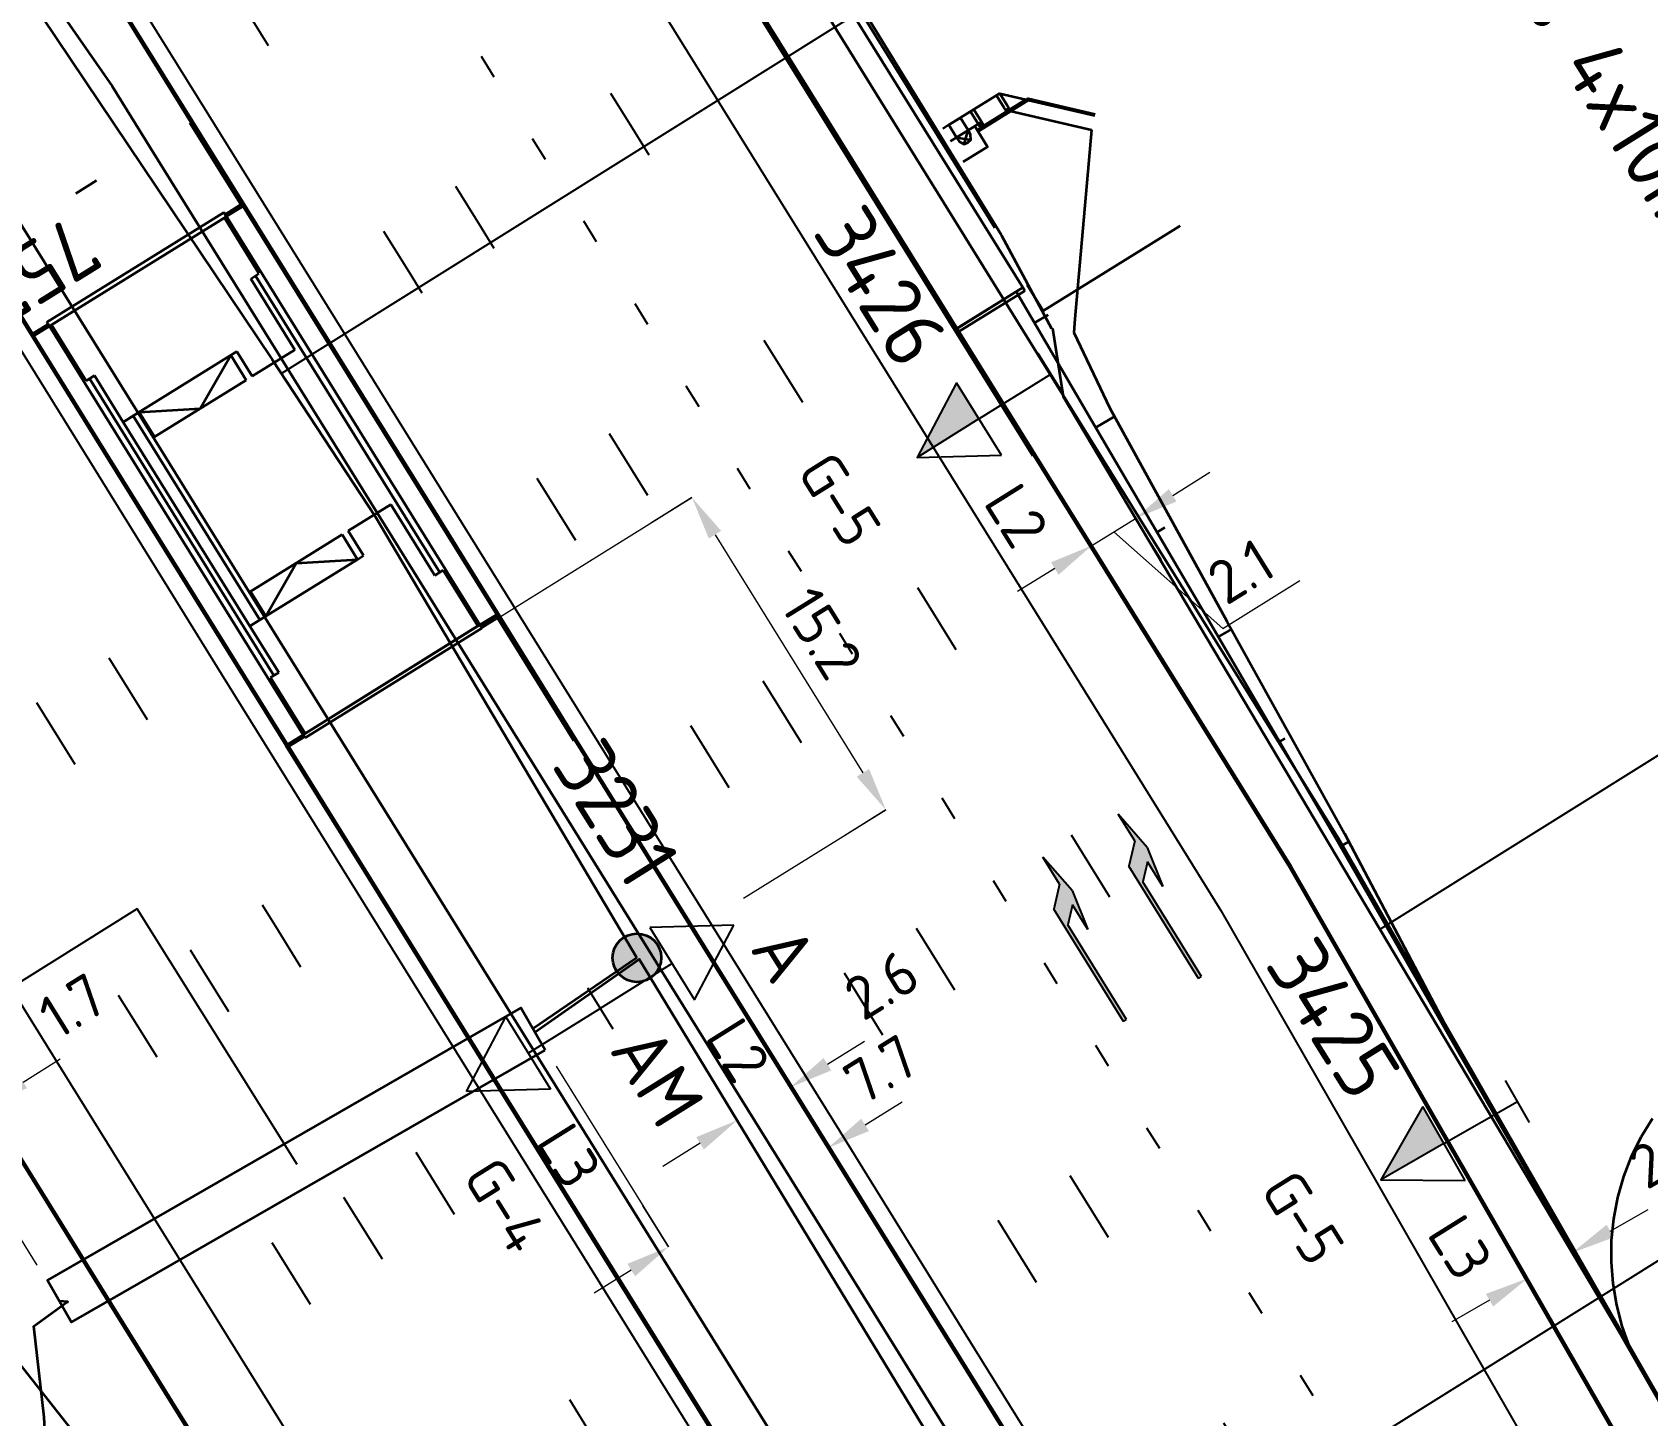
# Model space of a CAD drawing. Header units: metres. Extents: x 134219 to 139080, y 438661 to 444352.
# Drawn here: x 136073.5 to 136140.1, y 442091.3 to 442148.4 of the extents above; entities that cross this region are included whole.
import ezdxf
from ezdxf.enums import TextEntityAlignment as Align

# ---------------------------------------------------------------- set-up
doc = ezdxf.new("R2010")
doc.units = ezdxf.units.M
doc.linetypes.add('13strp', pattern=[4, 1, -3])
doc.linetypes.add('39strp', pattern=[12, 3, -9])
doc.layers.get('DEFPOINTS').update_dxf_attribs({"color": 193})
for name, color, linetype, lineweight in [('N-WE-KL-ET-T18', 1, 'Continuous', 18), ('N-WE-KL-ET-T25', 7, 'Continuous', 25), ('N-WE-KL-ET_LS_HULPSTUK_MOF-G', 10, 'Continuous', 35), ('N-WE-KL-ET_LS_OV_ARMATUUR-S', 7, 'Continuous', 25), ('N-WE-KL-ET_LS_OV_ARMATUUR-T18', 1, 'Continuous', 25), ('N-WE-KL-ET_LS_OV_KABEL-G', 10, 'KL-LS-OV-N', 35), ('N-WE-KL-ET_LS_OV_KABEL-M', 7, 'Continuous', 18), ('N-WE-KL-ET_LS_OV_KABEL-T25', 7, 'Continuous', 25), ('N-WE-KL-ET_LS_OV_MANTELBUIS-G', 10, 'Continuous', 35), ('Utd-geleiderail-nw', 8, 'glm a2ee v014$0$f2m40080', 35), ('Utd-ondergr-nw', 8, '13strp', 35)]:
    doc.layers.add(name, color=color, linetype=linetype, lineweight=lineweight)
doc.layers.add('N-WE-KL-ET_LS_OV_ARMATUUR-T25', color=2, linetype='Continuous')
doc.layers.add('Utd-weg-nw', color=8, linetype='Continuous')
doc.styles.add('alm a2ee v011$0$rtw_iso', font='NLCS-ISO.ttf')
doc.styles.add('ISO18', font='NLCS-ISO.ttf')
doc.styles.add('ISO25', font='NLCS-ISO.ttf')
doc.styles.add('NLCS-ISO', font='NLCS-ISO.ttf')
doc.styles.add('NLCS_18', font='NLCS-ISO.ttf', dxfattribs={"height": 1.8})
doc.styles.add('NLCS_25', font='NLCS-ISO.ttf', dxfattribs={"height": 2.5})
doc.linetypes.add('glm a2ee v014$0$f2m40080', pattern='A,2,-1,[160,RTW.shx,S=0.5,R=0,X=0,Y=0],-1', length=4)
doc.linetypes.add('KL-LS-OV-N', pattern='A,4,-1,[103,NLCS.SHX,S=0.75,R=0,X=0,Y=0],-1,4,-1.5,["0V",Standard,S=1,R=0,X=0,Y=-0.5],-3', length=14.5)
doc.dimstyles.new('NLCS_t18_pijl_Dimension_l3_h1', dxfattribs={"dimtxt": 1.8, "dimasz": 1.8, "dimexe": 2, "dimexo": 2, "dimgap": 0.7, "dimtad": 1, "dimdec": 1, "dimzin": 0, "dimdsep": 46, "dimtxsty": 'NLCS_18', "dimcen": 2.5, "dimdle": 2, "dimclrd": 256, "dimclre": 256, "dimclrt": 256, "dimadec": 1, "dimazin": 0, "dimtfac": 1, "dimtdec": 1, "dimtofl": 0, "dimtmove": 1, "dimatfit": 0, "dimfxl": 0, "dimtolj": 1, "dimtzin": 0, "dimlwd": 18, "dimlwe": 18, "dimarcsym": 0})

# ---------------------------------------------------------------- blocks, each defined once
blk = doc.blocks.new('SKL-ET_OV_ARMATUUR_HD_NATRIUM_2x250W-SO (3)')
for p, q in [((-6.493, 0), (-3.493, 1.757)), ((6.493, 0), (3.493, 1.757)), ((-3.493, -1.757), (-6.493, 0)), ((3.493, -1.757), (6.493, 0))]:
    blk.add_line(p, q)
for points in [[(-3.493, 1.757), (-3.493, -1.757)], [(3.493, 1.757), (3.493, -1.757)], [(0, 1), (0, -1)], [(-3.493, 0), (0, 0)], [(3.493, 0), (0, 0)]]:
    blk.add_lwpolyline(points)
at = {"layer": 'N-WE-KL-ET_LS_OV_ARMATUUR-T18', "style": 'ISO18', "flags": 1}
for tag, p in [('TYPE_ARMATUUR', (3.075, -6.821)), ('VERMOGEN_LAMP', (3.075, -10.606)), ('SPIEGELSTAND', (3.075, -14.39)), ('HOOGTE_LICHTMAST', (3.075, -18.175)), ('UITLEGGERHOEK', (3.075, -21.959)), ('TYPE_LICHTMAST', (3.075, -25.744)), ('BOTSVRIENDELIJK', (3.075, -29.528)), ('POSITIE_LICHTMAST', (3.075, -33.313)), ('KABELAANSLUITNG', (3.075, -37.097)), ('VOEDINGSPUNT', (3.075, -48.451))]:
    blk.add_attdef(tag, p, '', height=1.8, dxfattribs=at)
at = {"layer": 'N-WE-KL-ET_LS_OV_ARMATUUR-T18', "style": 'ISO18'}
for tag, p in [('FASE-AANSLUITING_1', (3.075, -40.882)), ('FASE-AANSLUITING_2', (3.075, -44.666)), ('GROEPSNUMMER', (3.075, -52.235))]:
    blk.add_attdef(tag, p, '', height=1.8, dxfattribs=at)
at = {"layer": 'N-WE-KL-ET_LS_OV_ARMATUUR-T25', "style": 'ISO25'}
for tag, p, height in [('MASTNUMMER', (3.075, 7.391), 2.5), ('TYPE_SYMBOOL', (3.075, 3.606), 2.25)]:
    blk.add_attdef(tag, p, '', height=height, dxfattribs=at)
blk = doc.blocks.new('SKL-ET_OV_ARMATUUR_HD_NATRIUM_1x250W-SO (2)')
for points in [[(3.493, -1.757), (6.493, 0), (3.493, 1.757)], [(3.493, 1.757), (3.493, -1.757)], [(0, 1), (0, -1)], [(3.493, 0), (0, 0)], [(3.493, 0), (6.493, 0)]]:
    blk.add_lwpolyline(points)
blk.add_solid([(3.493, 0), (3.493, -1.757), (6.493, 0)])
at = {"layer": 'N-WE-KL-ET-T18', "linetype": 'ByBlock', "style": 'NLCS-ISO'}
blk.add_attdef('GROEPSNUMMER', text='', height=1.8, dxfattribs=at).set_placement((-2, -4), align=Align.RIGHT)
blk.add_attdef('FASE-AANSLUITING', (10, -4), '', height=1.8, dxfattribs=at)
at = {"layer": 'N-WE-KL-ET-T18', "linetype": 'ByBlock', "style": 'NLCS-ISO', "flags": 1}
for tag, p in [('TYPE_ARMATUUR', (7.765, -13.456)), ('TYPE_FABRIKAAT', (7.765, -17.24)), ('VERMOGEN_LAMP', (7.765, -21.025)), ('SPIEGELSTAND', (7.765, -24.809)), ('HOOGTE_LICHTMAST', (7.765, -28.594)), ('UITLEGGERHOEK', (7.765, -32.378)), ('TYPE_LICHTMAST', (7.765, -36.163)), ('BOTSVRIENDELIJK', (7.765, -39.947)), ('POSITIE_LICHTMAST', (7.765, -43.732)), ('KABELAANSLUITING', (7.765, -47.516)), ('VOEDINGSPUNT', (7.765, -51.301))]:
    blk.add_attdef(tag, p, '', height=1.8, dxfattribs=at)
at = {"layer": 'N-WE-KL-ET-T25', "linetype": 'ByBlock', "style": 'NLCS-ISO'}
blk.add_attdef('MASTNUMMER', text='', height=2.5, dxfattribs=at).set_placement((4, 4.31), align=Align.MIDDLE)
at = {"layer": 'N-WE-KL-ET-T25', "linetype": 'ByBlock', "style": 'NLCS-ISO', "flags": 1}
blk.add_attdef('TYPE_SYMBOOL', (7.765, -10.056), '', height=2.5, dxfattribs=at)
blk = doc.blocks.new('*D516')
at = {"layer": 'DEFPOINTS', "color": 0, "transparency": 16777216}
for p in [(136119.007, 442128.325), (136119.007, 442128.325), (136117.205, 442127.206)]:
    blk.add_point(p, dxfattribs=at)
at = {"layer": 'N-WE-KL-ET_LS_OV_KABEL-M', "linetype": 'Continuous', "lineweight": 18, "transparency": 16777216}
for p, q in [((136120.536, 442129.275), (136122.065, 442130.224)), ((136117.205, 442127.206), (136119.007, 442128.325)), ((136118.106, 442127.766), (136122.604, 442123.791)), ((136115.676, 442126.257), (136114.146, 442125.308)), ((136122.604, 442123.791), (136125.782, 442125.764))]:
    blk.add_line(p, q, dxfattribs=at)
at = {"layer": 'N-WE-KL-ET_LS_OV_KABEL-M', "lineweight": 18, "transparency": 16777216}
for p, q in [((136119.007, 442128.325), (136120.062, 442126.626)), ((136117.205, 442127.206), (136118.26, 442125.507))]:
    blk.add_line(p, q, dxfattribs=at)
at = {"layer": 'N-WE-KL-ET_LS_OV_KABEL-M', "transparency": 16777216}
for points in [[(136120.378, 442129.53), (136120.694, 442129.02), (136119.007, 442128.325)], [(136115.517, 442126.512), (136115.834, 442126.002), (136117.205, 442127.206)]]:
    blk.add_solid(points, dxfattribs=at)
at = {"layer": 'N-WE-KL-ET_LS_OV_KABEL-M', "transparency": 16777216, "insert": (136123.349, 442126.137), "char_height": 1.8, "attachment_point": 5, "rotation": 31.83626, "style": 'NLCS_18'}
blk.add_mtext('\\A1;2.1', dxfattribs=at)
blk = doc.blocks.new('*D517')
at = {"layer": 'DEFPOINTS', "color": 0, "transparency": 16777216}
for p in [(136137.009, 442098.05), (136137.009, 442098.05), (136135.161, 442096.99)]:
    blk.add_point(p, dxfattribs=at)
at = {"layer": 'N-WE-KL-ET_LS_OV_KABEL-M', "linetype": 'Continuous', "lineweight": 18, "transparency": 16777216}
for p, q in [((136138.57, 442098.945), (136140.132, 442099.84)), ((136133.599, 442096.094), (136132.038, 442095.199))]:
    blk.add_line(p, q, dxfattribs=at)
at = {"layer": 'N-WE-KL-ET_LS_OV_KABEL-M', "lineweight": 18, "transparency": 16777216}
for p, q in [((136137.009, 442098.05), (136138.004, 442096.315)), ((136135.161, 442096.99), (136136.155, 442095.255))]:
    blk.add_line(p, q, dxfattribs=at)
at = {"layer": 'N-WE-KL-ET_LS_OV_KABEL-M', "transparency": 16777216}
for points in [[(136138.421, 442099.205), (136138.719, 442098.685), (136137.009, 442098.05)], [(136133.45, 442096.355), (136133.748, 442095.834), (136135.161, 442096.99)]]:
    blk.add_solid(points, dxfattribs=at)
at = {"layer": 'N-WE-KL-ET_LS_OV_KABEL-M', "transparency": 16777216, "insert": (136140.726, 442102.026), "char_height": 1.8, "attachment_point": 5, "rotation": 29.83172, "style": 'NLCS_18'}
blk.add_mtext('\\A1;2.1', dxfattribs=at)
blk = doc.blocks.new('*D522')
at = {"layer": 'DEFPOINTS', "color": 0, "transparency": 16777216}
for p in [(136104.776, 442104.872), (136102.584, 442103.511), (136102.584, 442103.511)]:
    blk.add_point(p, dxfattribs=at)
at = {"layer": 'N-WE-KL-ET_LS_OV_KABEL-M', "lineweight": 18, "transparency": 16777216}
for p, q in [((136104.776, 442104.872), (136103.721, 442106.571)), ((136102.584, 442103.511), (136101.529, 442105.21))]:
    blk.add_line(p, q, dxfattribs=at)
at = {"layer": 'N-WE-KL-ET_LS_OV_KABEL-M', "linetype": 'Continuous', "lineweight": 18, "transparency": 16777216}
for p, q in [((136106.305, 442105.822), (136107.835, 442106.771)), ((136101.055, 442102.562), (136099.525, 442101.612))]:
    blk.add_line(p, q, dxfattribs=at)
at = {"layer": 'N-WE-KL-ET_LS_OV_KABEL-M', "transparency": 16777216}
for points in [[(136106.147, 442106.077), (136106.464, 442105.567), (136104.776, 442104.872)], [(136100.896, 442102.816), (136101.213, 442102.307), (136102.584, 442103.511)]]:
    blk.add_solid(points, dxfattribs=at)
at = {"layer": 'N-WE-KL-ET_LS_OV_KABEL-M', "transparency": 16777216, "insert": (136108.543, 442109.095), "char_height": 1.8, "attachment_point": 5, "rotation": 31.83626, "style": 'NLCS_18'}
blk.add_mtext('\\A1;2.6', dxfattribs=at)
blk = doc.blocks.new('SKL-ET_HULP_MOF_AFDEKMOF_SO')
at = {"ltscale": 10}
h = blk.add_hatch(color=256, dxfattribs=at)
edge = h.paths.add_edge_path()
edge.add_arc((0, 0), 1, 0, 360)
blk.add_circle((0, 0), 1)
at = {"layer": 'N-WE-KL-ET-T18', "style": 'NLCS-ISO', "flags": 1}
for tag, p in [('OMSCHRIJVING_LEGENDA', (0, -8.431)), ('LOCATIE', (0, -12.215)), ('MASTNUMMER', (0, -16)), ('VAN', (0, -19.784)), ('NAAR', (0, -23.569)), ('AFTAKKING', (0, -27.353)), ('VOEDINGSPUNT', (0, -31.138)), ('GROEPSNUMMER', (0, -34.922)), ('POSITIE_X', (0, -38.707)), ('POSITIE_Y', (0, -42.491)), ('OVERIGE_OPMERKING(EN)_2', (0, -50.06))]:
    blk.add_attdef(tag, p, '', height=1.8, dxfattribs=at)
at = {"layer": 'N-WE-KL-ET-T18', "style": 'NLCS-ISO'}
blk.add_attdef('OVERIGE_OPMERKING(EN)_1', (0, -46.276), '', height=1.8, dxfattribs=at)
at = {"layer": 'N-WE-KL-ET-T25', "style": 'NLCS-ISO'}
blk.add_attdef('SOORT_MOF', (0, 2.715), '', height=2.25, dxfattribs=at)
blk = doc.blocks.new('*D200')
at = {"layer": 'DEFPOINTS', "color": 0, "transparency": 16777216}
for p in [(136071.625, 442104.14), (136070.187, 442103.246), (136070.187, 442103.246)]:
    blk.add_point(p, dxfattribs=at)
at = {"layer": 'N-WE-KL-ET_LS_OV_KABEL-M', "lineweight": 18, "transparency": 16777216}
for p, q in [((136071.625, 442104.14), (136070.57, 442105.839)), ((136070.187, 442103.246), (136069.132, 442104.945))]:
    blk.add_line(p, q, dxfattribs=at)
at = {"layer": 'N-WE-KL-ET_LS_OV_KABEL-M', "linetype": 'Continuous', "lineweight": 18, "transparency": 16777216}
for p, q in [((136073.155, 442105.089), (136074.684, 442106.039)), ((136068.658, 442102.297), (136067.128, 442101.347))]:
    blk.add_line(p, q, dxfattribs=at)
at = {"layer": 'N-WE-KL-ET_LS_OV_KABEL-M', "transparency": 16777216}
for points in [[(136072.996, 442105.344), (136073.313, 442104.834), (136071.625, 442104.14)], [(136068.499, 442102.552), (136068.816, 442102.042), (136070.187, 442103.246)]]:
    blk.add_solid(points, dxfattribs=at)
at = {"layer": 'N-WE-KL-ET_LS_OV_KABEL-M', "transparency": 16777216, "insert": (136075.182, 442108.231), "char_height": 1.8, "attachment_point": 5, "rotation": 31.83626, "style": 'NLCS_18'}
blk.add_mtext('\\A1;1.7', dxfattribs=at)
blk = doc.blocks.new('*D203')
at = {"layer": 'DEFPOINTS', "color": 0, "transparency": 16777216}
for p in [(136106.328, 442102.373), (136099.749, 442098.288), (136099.749, 442098.288)]:
    blk.add_point(p, dxfattribs=at)
at = {"layer": 'N-WE-KL-ET_LS_OV_KABEL-M', "linetype": 'Continuous', "lineweight": 18, "transparency": 16777216}
for p, q in [((136107.857, 442103.322), (136109.387, 442104.272)), ((136098.219, 442097.338), (136096.69, 442096.389))]:
    blk.add_line(p, q, dxfattribs=at)
at = {"layer": 'N-WE-KL-ET_LS_OV_KABEL-M', "lineweight": 18, "transparency": 16777216}
for p, q in [((136106.328, 442102.373), (136105.273, 442104.072)), ((136099.749, 442098.288), (136098.694, 442099.987))]:
    blk.add_line(p, q, dxfattribs=at)
at = {"layer": 'N-WE-KL-ET_LS_OV_KABEL-M', "transparency": 16777216}
for points in [[(136107.699, 442103.577), (136108.016, 442103.067), (136106.328, 442102.373)], [(136098.061, 442097.593), (136098.378, 442097.083), (136099.749, 442098.288)]]:
    blk.add_solid(points, dxfattribs=at)
at = {"layer": 'N-WE-KL-ET_LS_OV_KABEL-M', "transparency": 16777216, "insert": (136108.509, 442105.61), "char_height": 1.8, "attachment_point": 5, "rotation": 31.83626, "style": 'NLCS_18'}
blk.add_mtext('\\A1;7.7', dxfattribs=at)
blk = doc.blocks.new('*D204')
at = {"layer": 'DEFPOINTS', "color": 0, "transparency": 16777216}
for p in [(136100.722, 442129.182), (136108.717, 442116.306), (136108.717, 442116.306)]:
    blk.add_point(p, dxfattribs=at)
at = {"layer": 'N-WE-KL-ET_LS_OV_KABEL-M', "lineweight": 18, "transparency": 16777216}
for p, q in [((136100.722, 442129.182), (136099.023, 442128.127)), ((136108.717, 442116.306), (136107.017, 442115.251))]:
    blk.add_line(p, q, dxfattribs=at)
at = {"layer": 'N-WE-KL-ET_LS_OV_KABEL-M', "linetype": 'Continuous', "lineweight": 18, "transparency": 16777216}
blk.add_line((136101.671, 442127.653), (136107.767, 442117.835), dxfattribs=at)
at = {"layer": 'N-WE-KL-ET_LS_OV_KABEL-M', "transparency": 16777216}
for points in [[(136101.926, 442127.811), (136101.416, 442127.495), (136100.722, 442129.182)], [(136108.022, 442117.994), (136107.512, 442117.677), (136108.717, 442116.306)]]:
    blk.add_solid(points, dxfattribs=at)
at = {"layer": 'N-WE-KL-ET_LS_OV_KABEL-M', "transparency": 16777216, "insert": (136106.078, 442123.588), "char_height": 1.8, "attachment_point": 5, "rotation": 301.83626, "style": 'NLCS_18'}
blk.add_mtext('\\A1;15.2', dxfattribs=at)
blk = doc.blocks.new('Dwm A2 aanvulling$0$pijlre_750')
blk.add_hatch(color=256).paths.add_polyline_path([(5.196, -0.375), (4, -0.375), (5.7, -0.675), (7.5, -0.375), (6.2, -0.375), (5.45, 0.375), (0, 0.375), (0, 0.225), (4.596, 0.225)])
for p, q in [((0, 0.375), (5.45, 0.375)), ((0, 0.375), (0, 0.225)), ((0, 0.225), (4.596, 0.225)), ((5.196, -0.375), (4.596, 0.225)), ((6.2, -0.375), (5.45, 0.375)), ((4, -0.375), (5.196, -0.375)), ((5.7, -0.675), (4, -0.375)), ((5.7, -0.675), (7.5, -0.375)), ((6.2, -0.375), (7.5, -0.375))]:
    blk.add_line(p, q)

msp = doc.modelspace()

# ---------------------------------------------------------------- linework, layer by layer
at = {"layer": 'N-WE-KL-ET_LS_OV_KABEL-G', "flags": 128}
for points, elevation in [([(135028.791, 443628.212), (135029.429, 443628.499), (135031.215, 443626.78), (135031.77, 443626.036), (135031.717, 443624.461), (135052.283, 443604.284), (135079.826, 443576.697), (135079.681, 443576.86), (135107.02, 443546.266), (135128.475, 443521.399), (135135.828, 443512.885), (135160.14, 443483.986), (135177.303, 443462.483), (135198.671, 443435.935), (135200.352, 443433.581), (135206.963, 443425.677), (135215.588, 443414.756), (135229.59, 443396.504), (135246.512, 443374.993), (135246.49, 443375.006), (135294.884, 443312.895), (135333.287, 443263.089), (135371.731, 443213.181), (135406.65, 443167.972), (135427.92, 443140.404), (135453.984, 443108.378), (135454.935, 443105.985), (135457.196, 443102.601), (135480.28, 443072.391), (135496.144, 443052.166), (135531.445, 443005.868), (135550.731, 442980.132), (135566.747, 442957.086), (135582.351, 442934.835), (135591.75, 442921.241), (135600.66, 442908.466), (135623.1, 442873.097), (135810.94, 442567.72), (135811.574, 442566.242), (135890.003, 442440.492), (135917.509, 442397.788), (135918.361, 442396.368), (135921.308, 442391.573), (135924.118, 442387.088), (135993.388, 442276.103), (135998.088, 442268.147), (136009.985, 442249.338), (136029.664, 442217.436), (136035.64, 442207.918), (136051.526, 442183.815), (136063.882, 442163.962), (136083.422, 442134.873), (136087.677, 442128.392), (136098.452, 442110.211), (136094.165, 442107.281)], 1.814), ([(135721.234, 442918.625), (135722.063, 442918.713), (135729.095, 442888.32), (135732.401, 442875.406), (135739.067, 442848.526), (135744.814, 442825.458), (135748.845, 442812.302), (135753.179, 442798.691), (135759.283, 442779.655), (135766.976, 442756.719), (135768.936, 442751.333), (135776.94, 442729.297), (135780.195, 442721.47), (135788.863, 442699.919), (135796.602, 442680.559), (135801.311, 442669.52), (135814.143, 442639.942), (135825.995, 442614.641), (135833.39, 442599.592), (135840.412, 442585.625), (135846.614, 442573.57), (135855.747, 442558.027), (135866.627, 442537.71), (135893.634, 442492.469), (135903.119, 442476.872), (135921.695, 442446.607), (135932.965, 442428.477), (135977.81, 442356.039), (135989.882, 442336.595), (136005.709, 442311.05), (136018.648, 442290.075), (136033.729, 442266.105), (136048.872, 442241.403), (136061.715, 442221.059), (136075.638, 442199.301), (136089.463, 442177.55), (136095.529, 442168.375), (136098.012, 442164.912), (136105.461, 442153.083), (136105.449, 442153.082), (136113.48, 442139.998), (136113.474, 442139.989), (136115.543, 442136.155), (136115.576, 442136.171), (136116.019, 442133.351), (136140.961, 442091.403)], 1.956), ([(136094.242, 442107.146), (136098.548, 442110.156), (136116.769, 442080.158), (136132.456, 442054.156), (136135.08, 442046.645)], 2.001), ([(136141.39, 442088.136), (136141.031, 442088.715), (136117.756, 442080.245), (136110.045, 442077.433), (136082.31, 442067.257), (136074.806, 442064.9), (136074.402, 442064.896), (136074.385, 442064.889), (136075.216, 442071.697), (136074.723, 442078.472), (136074.013, 442091.268), (136073.594, 442095.023), (136074.953, 442096.011), (136074.997, 442096.021), (136074.652, 442096.055)], 7.416)]:
    msp.add_lwpolyline(points, dxfattribs=dict(at, elevation=elevation))
at = {"layer": 'N-WE-KL-ET_LS_OV_KABEL-M'}
for points in [[(136092.061, 442123.805), (136100.722, 442129.182)], [(136102.848, 442112.662), (136108.717, 442116.306)], [(136095.122, 442105.738), (136099.749, 442098.288)], [(136073.728, 442097.542), (136070.187, 442103.246)]]:
    msp.add_lwpolyline(points, dxfattribs=at)
at = {"layer": 'N-WE-KL-ET_LS_OV_KABEL-T25'}
for p, q in [((136121.849, 442158.113), (136083.797, 442134.301)), ((136151.497, 442125.414), (136129.117, 442111.409)), ((136167.054, 442114.314), (136126.03, 442088.641)), ((136077.847, 442112.223), (136050.408, 442095.052)), ((136084.443, 442101.683), (136077.847, 442112.223))]:
    msp.add_line(p, q, dxfattribs=at)
at = {"layer": 'N-WE-KL-ET_LS_OV_MANTELBUIS-G', "linetype": 'Continuous'}
msp.add_lwpolyline([(136094.667, 442106.407), (136093.671, 442108.141), (136074.154, 442096.921), (136075.151, 442095.188)], close=True, dxfattribs=at)
at = {"layer": 'Utd-geleiderail-nw', "linetype": 'Continuous', "flags": 128}
for points in [[(136182.399, 442019.867), (136177.144, 442028.329), (136172.187, 442036.975), (136167.209, 442045.655), (136162.231, 442054.335), (136157.254, 442063.015), (136152.276, 442071.695), (136147.299, 442080.376), (136145.835, 442082.927), (136141.632, 442090.258), (136137.343, 442097.736), (136132.366, 442106.416), (136127.369, 442115.131), (136122.073, 442123.66), (136116.798, 442132.156), (136111.523, 442140.651), (136106.248, 442149.147), (136100.446, 442158.492), (136096.105, 442166.376), (136091.282, 442175.136), (136088.87, 442179.516)], [(136052.618, 442177.26), (136071.536, 442142.901), (136073.12, 442140.349), (136078.395, 442131.853), (136083.67, 442123.358), (136088.945, 442114.862), (136094.22, 442106.366), (136099.495, 442097.871), (136104.77, 442089.375), (136110.045, 442080.88), (136115.32, 442072.384), (136120.595, 442063.888), (136125.87, 442055.393), (136131.145, 442046.897), (136136.419, 442038.402), (136141.694, 442029.906), (136146.969, 442021.41), (136152.244, 442012.915)], [(136057.531, 442173.859), (136076.823, 442146.139), (136078.388, 442143.619), (136083.662, 442135.124), (136088.937, 442126.628), (136094.212, 442118.132), (136099.487, 442109.637), (136104.762, 442101.141), (136110.037, 442092.646), (136115.312, 442084.15), (136120.587, 442075.654), (136125.862, 442067.159), (136131.137, 442058.663), (136136.412, 442050.168), (136141.687, 442041.672), (136146.962, 442033.176), (136152.237, 442024.681), (136157.512, 442016.185)]]:
    msp.add_lwpolyline(points, dxfattribs=at)
at = {"layer": 'Utd-ondergr-nw', "linetype": 'Continuous'}
for p, q in [((136098.947, 442156.384), (136104.222, 442147.889)), ((136103.913, 442154.661), (136114.356, 442137.838)), ((136111.545, 442136.093), (136101.101, 442152.915)), ((136113.208, 442140.304), (136105.612, 442152.538)), ((136104.222, 442147.889), (136109.497, 442139.393)), ((136109.556, 442139.43), (136104.281, 442147.926)), ((136111.314, 442144.542), (136111.786, 442144.835)), ((136112.103, 442144.326), (136111.786, 442144.835)), ((136113.874, 442145.119, 0), (136117.189, 442144.345, 0)), ((136080.027, 442144.637), (136082.175, 442141.178)), ((136080.087, 442144.674), (136082.234, 442141.215)), ((136111.314, 442144.542, 0), (136111.058, 442144.383, 0)), ((136111.63, 442144.032), (136111.314, 442144.542)), ((136111.63, 442144.032, 0), (136111.314, 442144.542, 0)), ((136111.937, 442143.751), (136112.103, 442144.326)), ((136111.937, 442143.751), (136112.103, 442144.326)), ((136112.208, 442144.156), (136112.103, 442144.326)), ((136112.219, 442143.926), (136112.208, 442144.156)), ((136117.189, 442144.345, 0), (136116.506, 442136.555)), ((136111.63, 442144.032), (136112.219, 442143.926)), ((136111.63, 442144.032), (136111.736, 442143.862)), ((136111.63, 442144.032), (136112.219, 442143.926)), ((136111.736, 442143.862), (136111.937, 442143.751)), ((136111.937, 442143.751), (136112.093, 442143.814)), ((136112.093, 442143.814), (136112.219, 442143.926)), ((136074.13, 442136.419), (136081.426, 442140.934)), ((136091.982, 442123.932), (136081.419, 442140.945)), ((136081.426, 442140.934), (136081.531, 442140.764)), ((136081.474, 442140.857), (136082.124, 442141.26)), ((136081.527, 442140.772), (136081.474, 442140.857)), ((136082.176, 442141.175), (136081.527, 442140.772)), ((136082.124, 442141.26), (136082.176, 442141.175)), ((136081.531, 442140.764), (136074.235, 442136.249)), ((136081.446, 442140.712), (136074.321, 442136.302)), ((136082.871, 442138.418), (136081.446, 442140.712)), ((136120.846, 442140.383), (136115.201, 442136.877)), ((136071.438, 442139.304), (136073.586, 442135.846)), ((136109.497, 442139.393), (136114.772, 442130.898)), ((136082.531, 442138.207), (136082.871, 442138.418)), ((136084.351, 442135.276), (136082.531, 442138.207)), ((136090.324, 442126.096), (136082.729, 442138.33)), ((136114.356, 442137.838), (136111.545, 442136.093)), ((136111.605, 442136.13), (136114.356, 442137.838)), ((136114.435, 442137.711), (136111.684, 442136.003)), ((136114.356, 442137.838), (136114.435, 442137.711)), ((136115.201, 442136.877), (136114.535, 442137.949)), ((136073.533, 442135.931), (136074.183, 442136.334)), ((136073.533, 442135.931), (136074.183, 442136.334)), ((136073.586, 442135.846), (136074.235, 442136.249)), ((136074.235, 442136.249), (136073.586, 442135.846)), ((136074.235, 442136.249), (136074.13, 442136.419)), ((136074.183, 442136.334), (136074.235, 442136.249)), ((136084.693, 442119.407), (136074.235, 442136.249)), ((136074.321, 442136.302), (136075.751, 442133.998)), ((136111.684, 442136.003), (136111.605, 442136.13)), ((136116.506, 442136.555), (136116.466, 442135.992)), ((136073.586, 442135.846), (136073.533, 442135.931)), ((136077.512, 442132.442), (136081.707, 442135.047)), ((136080.455, 442132.857), (136081.707, 442135.047)), ((136081.707, 442135.047), (136081.962, 442135.205)), ((136082.34, 442134.027), (136081.707, 442135.047)), ((136081.962, 442135.205), (136082.595, 442134.186)), ((136082.595, 442134.186), (136084.351, 442135.276)), ((136075.751, 442133.998), (136076.091, 442134.209)), ((136076.091, 442134.209), (136077.278, 442132.297)), ((136083.489, 442121.852), (136075.893, 442134.086)), ((136078.569, 442131.686), (136082.34, 442134.027)), ((136077.936, 442132.706), (136080.455, 442132.857)), ((136077.936, 442132.706), (136077.278, 442132.297)), ((136077.278, 442132.297), (136077.936, 442132.706)), ((136077.278, 442132.297), (136077.936, 442132.706)), ((136077.278, 442132.297), (136077.682, 442132.548)), ((136082.5, 442123.886), (136077.278, 442132.297)), ((136077.682, 442132.548), (136082.904, 442124.137)), ((136077.936, 442132.706), (136078.569, 442131.686)), ((136086.551, 442127.814), (136088.307, 442128.904)), ((136088.307, 442128.904), (136090.126, 442125.973)), ((136082.525, 442125.315), (136086.296, 442127.655)), ((136086.296, 442127.655), (136086.929, 442126.636)), ((136087.184, 442126.794), (136086.551, 442127.814)), ((136086.929, 442126.636), (136087.184, 442126.794)), ((136083.158, 442124.295), (136086.929, 442126.636)), ((136083.158, 442124.295), (136084.411, 442126.485)), ((136084.411, 442126.485), (136086.929, 442126.636)), ((136090.126, 442125.973), (136090.466, 442126.184)), ((136090.466, 442126.184), (136091.89, 442123.89)), ((136083.158, 442124.295), (136082.525, 442125.315)), ((136083.158, 442124.295), (136082.5, 442123.886)), ((136082.5, 442123.886), (136083.158, 442124.295)), ((136082.5, 442123.886), (136083.158, 442124.295)), ((136082.904, 442124.137), (136082.5, 442123.886)), ((136091.982, 442123.932), (136092.632, 442124.336)), ((136092.684, 442124.251), (136092.035, 442123.847)), ((136092.632, 442124.336), (136095.852, 442119.15)), ((136092.632, 442124.336), (136092.684, 442124.251)), ((136092.692, 442124.373), (136095.911, 442119.187)), ((136083.687, 442121.975), (136082.5, 442123.886)), ((136084.693, 442119.407), (136091.982, 442123.932)), ((136092.061, 442123.805), (136084.772, 442119.279)), ((136091.89, 442123.89), (136084.778, 442119.459)), ((136092.035, 442123.847), (136091.982, 442123.932)), ((136091.982, 442123.932), (136092.061, 442123.805)), ((136083.347, 442121.764), (136083.687, 442121.975)), ((136084.778, 442119.459), (136083.347, 442121.764)), ((136083.984, 442118.966), (136087.204, 442113.78)), ((136084.043, 442119.003), (136084.693, 442119.407)), ((136084.096, 442118.918), (136084.043, 442119.003)), ((136084.043, 442119.003), (136087.263, 442113.817)), ((136084.746, 442119.322), (136084.096, 442118.918)), ((136084.772, 442119.279), (136084.693, 442119.407)), ((136084.693, 442119.407), (136084.746, 442119.322))]:
    msp.add_line(p, q, dxfattribs=at)
at = {"layer": 'Utd-ondergr-nw', "color": 7, "linetype": 'Continuous'}
msp.add_line((136076.179, 442142.248), (136075.329, 442141.72), dxfattribs=at)
at = {"layer": 'Utd-ondergr-nw', "linetype": 'Continuous', "flags": 128}
for points in [[(136039.729, 442190.241), (136045.004, 442181.745), (136050.279, 442173.25), (136055.554, 442164.754), (136060.829, 442156.259), (136066.104, 442147.763), (136071.379, 442139.267), (136076.654, 442130.772), (136081.929, 442122.276), (136087.203, 442113.781), (136092.478, 442105.285), (136097.753, 442096.789), (136103.028, 442088.294), (136108.303, 442079.798), (136109.764, 442077.446)], [(136039.789, 442190.278), (136045.063, 442181.782), (136050.338, 442173.287), (136055.613, 442164.791), (136060.888, 442156.295), (136066.163, 442147.8), (136071.438, 442139.304), (136076.713, 442130.809), (136081.988, 442122.313), (136087.263, 442113.817), (136092.538, 442105.322), (136097.813, 442096.826), (136103.088, 442088.331), (136108.363, 442079.835), (136109.831, 442077.47)], [(136077.89, 442190.393), (136083.165, 442181.898), (136088.439, 442173.402), (136093.714, 442164.906), (136098.989, 442156.411), (136104.264, 442147.915), (136109.539, 442139.42), (136114.814, 442130.924), (136120.089, 442122.429), (136125.364, 442113.933), (136130.342, 442105.253), (136135.319, 442096.573), (136139.954, 442088.49)], [(136077.949, 442190.43), (136083.224, 442181.935), (136088.499, 442173.439), (136093.774, 442164.943), (136099.049, 442156.448), (136104.324, 442147.952), (136109.599, 442139.457), (136114.874, 442130.961), (136120.149, 442122.465), (136125.423, 442113.97), (136130.401, 442105.29), (136135.379, 442096.609), (136140.021, 442088.515)], [(136018.89, 442189.073), (136024.165, 442180.577), (136029.44, 442172.082), (136034.715, 442163.586), (136039.99, 442155.09), (136045.265, 442146.595), (136050.54, 442138.099), (136055.815, 442129.604), (136061.09, 442121.108), (136066.365, 442112.612), (136071.64, 442104.117), (136076.914, 442095.621), (136082.189, 442087.126), (136087.464, 442078.63), (136092.191, 442071.017)], [(136018.95, 442189.11), (136024.225, 442180.614), (136029.5, 442172.119), (136034.774, 442163.623), (136040.049, 442155.127), (136045.324, 442146.632), (136050.599, 442138.136), (136055.874, 442129.641), (136061.149, 442121.145), (136066.424, 442112.649), (136071.699, 442104.154), (136076.974, 442095.658), (136082.249, 442087.163), (136087.524, 442078.667), (136092.258, 442071.042)], [(136053.695, 442187.142), (136058.97, 442178.646), (136064.245, 442170.15), (136069.52, 442161.655), (136074.795, 442153.159), (136080.07, 442144.664), (136085.345, 442136.168), (136090.62, 442127.672), (136095.894, 442119.177), (136101.169, 442110.681), (136106.444, 442102.186), (136111.719, 442093.69), (136116.994, 442085.194), (136119.577, 442081.036)], [(136053.754, 442187.178), (136059.029, 442178.683), (136064.304, 442170.187), (136069.579, 442161.692), (136074.854, 442153.196), (136080.129, 442144.701), (136085.404, 442136.205), (136090.679, 442127.709), (136095.954, 442119.214), (136101.229, 442110.718), (136106.504, 442102.223), (136111.779, 442093.727), (136117.054, 442085.231), (136119.644, 442081.06)], [(136114.091, 442137.674), (136117.179, 442132.392), (136122.227, 442123.756), (136127.276, 442115.12), (136132.253, 442106.44), (136137.231, 442097.759), (136139.938, 442093.039), (136142.097, 442089.274)], [(136115.405, 442136.716), (136114.843, 442136.388)], [(136116.466, 442135.992), (136117.949, 442132.87), (136122.771, 442124.094), (136127.612, 442115.329), (136132.284, 442106.459)], [(136118.139, 442132.523), (136117.366, 442132.071)], [(136120.219, 442127.947), (136119.89, 442127.755)], [(136122.957, 442123.756), (136122.413, 442123.438)], [(136125.156, 442119.25), (136124.936, 442119.121)], [(136127.788, 442114.995), (136127.457, 442114.803)], [(136130.032, 442110.516), (136129.944, 442110.466)], [(136063.117, 442106.011), (136066.92, 442101.187), (136073.151, 442093.285), (136079.382, 442085.382), (136085.612, 442077.48), (136090.1, 442070.252)], [(136139.938, 442093.039), (136139.751, 442093.38), (136139.372, 442094.19), (136139.068, 442095.031), (136138.839, 442095.895), (136138.689, 442096.777), (136138.619, 442097.668), (136138.628, 442098.562), (136138.717, 442099.452), (136138.885, 442100.33), (136139.131, 442101.19), (136139.452, 442102.024), (136139.847, 442102.826), (136140.312, 442103.59)]]:
    msp.add_lwpolyline(points, dxfattribs=at)
at = {"layer": 'Utd-ondergr-nw', "linetype": 'Continuous'}
msp.add_lwpolyline([(136111.314, 442144.542), (136113.401, 442145.838), (136113.412, 442145.845), (136114.486, 442145.593), (136112.696, 442144.482), (136112.601, 442144.635), (136111.63, 442144.032)], close=True, dxfattribs=at)
at = {"layer": 'Utd-ondergr-nw', "linetype": 'Continuous', "elevation": 0}
for points in [[(136112.482, 442144.326), (136114.585, 442145.632), (136117.339, 442144.987)], [(136112.513, 442144.275), (136114.596, 442145.568), (136117.326, 442144.929)], [(136111.902, 442143.024), (136112.904, 442143.646), (136112.376, 442144.496), (136111.374, 442143.873)], [(136111.63, 442144.032), (136111.736, 442143.862), (136111.937, 442143.751), (136112.093, 442143.814), (136112.219, 442143.926), (136112.208, 442144.156), (136112.103, 442144.326)], [(136111.937, 442143.751), (136112.103, 442144.326)], [(136112.587, 442144.485), (136112.524, 442144.587)], [(136112.664, 442144.533), (136112.587, 442144.485), (136112.594, 442144.474), (136112.656, 442144.513), (136112.692, 442144.456)], [(136112.671, 442144.522), (136112.73, 442144.558), (136112.723, 442144.569), (136112.664, 442144.533)], [(136111.63, 442144.032), (136112.219, 442143.926)]]:
    msp.add_lwpolyline(points, dxfattribs=at)
at = {"layer": 'Utd-ondergr-nw', "linetype": 'Continuous', "ltscale": 0.25, "elevation": 0}
for points in [[(136113.592, 442145.25), (136113.276, 442145.76)], [(136113.728, 442145.335), (136113.412, 442145.845)], [(136112.524, 442144.587), (136112.207, 442145.097)], [(136112.66, 442144.671), (136112.343, 442145.181)], [(136113.655, 442145.148), (136113.592, 442145.25)], [(136113.76, 442145.119), (136113.766, 442145.123), (136113.771, 442145.126), (136113.736, 442145.183), (136113.798, 442145.222), (136113.791, 442145.233), (136113.655, 442145.148), (136113.662, 442145.137), (136113.725, 442145.176), (136113.76, 442145.119)], [(136113.791, 442145.233), (136113.728, 442145.335)], [(136112.723, 442144.569), (136112.66, 442144.671)]]:
    msp.add_lwpolyline(points, dxfattribs=at)
at = {"layer": 'Utd-weg-nw', "linetype": '39strp', "flags": 128}
for points in [[(135882.33, 442492.596), (135887.454, 442484.163), (135892.681, 442475.625), (135897.928, 442467.103), (135903.191, 442458.593), (135908.462, 442450.091), (135912.6, 442443.427), (135913.737, 442441.595), (135919.012, 442433.099), (135924.287, 442424.604), (135929.562, 442416.108), (135934.837, 442407.613), (135940.112, 442399.117), (135945.387, 442390.621), (135950.662, 442382.126), (135955.937, 442373.63), (135961.212, 442365.135), (135966.486, 442356.639), (135971.761, 442348.143), (135977.036, 442339.648), (135982.311, 442331.152), (135987.586, 442322.657), (135992.861, 442314.161), (135998.136, 442305.665), (136003.411, 442297.17), (136008.686, 442288.674), (136013.961, 442280.179), (136019.236, 442271.683), (136024.511, 442263.187), (136029.786, 442254.692), (136035.061, 442246.196), (136040.336, 442237.701), (136045.61, 442229.205), (136050.885, 442220.71), (136056.16, 442212.214), (136061.435, 442203.718), (136066.71, 442195.223), (136071.985, 442186.727), (136077.26, 442178.232), (136082.535, 442169.736), (136087.81, 442161.24), (136093.085, 442152.745), (136098.36, 442144.249), (136103.635, 442135.754), (136108.91, 442127.258), (136114.185, 442118.762), (136119.46, 442110.267)], [(135875.758, 442488.639), (135881.033, 442480.143), (135886.308, 442471.647), (135891.583, 442463.152), (135896.858, 442454.656), (135902.133, 442446.161), (135907.408, 442437.665), (135912.683, 442429.169), (135917.958, 442420.674), (135923.233, 442412.178), (135928.508, 442403.683), (135933.783, 442395.187), (135939.058, 442386.692), (135944.332, 442378.196), (135949.607, 442369.7), (135954.882, 442361.205), (135960.157, 442352.709), (135965.432, 442344.214), (135970.707, 442335.718), (135975.982, 442327.222), (135981.257, 442318.727), (135986.532, 442310.231), (135991.807, 442301.736), (135997.082, 442293.24), (136002.357, 442284.744), (136007.632, 442276.249), (136012.907, 442267.753), (136018.182, 442259.258), (136023.456, 442250.762), (136028.731, 442242.266), (136034.006, 442233.771), (136039.281, 442225.275), (136044.556, 442216.78), (136049.831, 442208.284), (136055.106, 442199.789), (136060.381, 442191.293), (136065.656, 442182.797), (136070.931, 442174.302), (136076.206, 442165.806), (136081.481, 442157.311), (136086.756, 442148.815), (136092.031, 442140.319), (136097.306, 442131.824), (136102.581, 442123.328), (136107.855, 442114.833), (136113.13, 442106.337), (136118.405, 442097.841), (136123.68, 442089.346), (136127.125, 442083.797)], [(135872.785, 442486.792), (135878.06, 442478.297), (135883.335, 442469.801), (135888.61, 442461.306), (135893.885, 442452.81), (135899.16, 442444.314), (135904.434, 442435.819), (135909.709, 442427.323), (135914.984, 442418.828), (135920.259, 442410.332), (135925.534, 442401.836), (135930.809, 442393.341), (135936.084, 442384.845), (135941.359, 442376.35), (135946.634, 442367.854), (135951.909, 442359.359), (135957.184, 442350.863), (135962.459, 442342.367), (135967.734, 442333.872), (135973.009, 442325.376), (135978.284, 442316.881), (135983.558, 442308.385), (135988.833, 442299.889), (135994.108, 442291.394), (135999.383, 442282.898), (136004.658, 442274.403), (136009.933, 442265.907), (136015.208, 442257.411), (136020.483, 442248.916), (136025.758, 442240.42), (136031.033, 442231.925), (136036.308, 442223.429), (136041.583, 442214.933), (136046.858, 442206.438), (136052.133, 442197.942), (136057.408, 442189.447), (136062.682, 442180.951), (136067.957, 442172.456), (136073.232, 442163.96), (136078.507, 442155.464), (136083.782, 442146.969), (136089.057, 442138.473), (136094.332, 442129.978), (136099.607, 442121.482), (136104.882, 442112.986), (136110.157, 442104.491), (136115.432, 442095.995), (136120.707, 442087.5), (136123.768, 442082.569)], [(135855.13, 442479.397), (135856.728, 442476.823), (135862.003, 442468.327), (135867.278, 442459.832), (135872.553, 442451.336), (135877.828, 442442.84), (135883.103, 442434.345), (135888.378, 442425.849), (135893.653, 442417.354), (135898.928, 442408.858), (135904.203, 442400.362), (135909.478, 442391.867), (135914.752, 442383.371), (135920.027, 442374.876), (135925.302, 442366.38), (135930.577, 442357.884), (135935.852, 442349.389), (135941.127, 442340.893), (135946.402, 442332.398), (135951.677, 442323.902), (135956.952, 442315.407), (135962.227, 442306.911), (135967.502, 442298.415), (135972.777, 442289.92), (135978.052, 442281.424), (135983.327, 442272.929), (135988.602, 442264.433), (135993.876, 442255.937), (135999.151, 442247.442), (136004.426, 442238.946), (136009.701, 442230.451), (136014.976, 442221.955), (136020.251, 442213.459), (136025.526, 442204.964), (136030.801, 442196.468), (136036.076, 442187.973), (136041.351, 442179.477), (136046.626, 442170.981), (136051.901, 442162.486), (136057.176, 442153.99), (136062.451, 442145.495), (136067.726, 442136.999), (136073.001, 442128.504), (136078.275, 442120.008), (136083.55, 442111.512), (136088.825, 442103.017), (136094.1, 442094.521), (136099.375, 442086.026), (136104.65, 442077.53), (136105.639, 442075.937)], [(135852.156, 442477.551), (135853.755, 442474.977), (135859.03, 442466.481), (135864.305, 442457.985), (135869.58, 442449.49), (135874.854, 442440.994), (135880.129, 442432.499), (135885.404, 442424.003), (135890.679, 442415.507), (135895.954, 442407.012), (135901.229, 442398.516), (135906.504, 442390.021), (135911.779, 442381.525), (135917.054, 442373.029), (135922.329, 442364.534), (135927.604, 442356.038), (135932.879, 442347.543), (135938.154, 442339.047), (135943.429, 442330.551), (135948.704, 442322.056), (135953.978, 442313.56), (135959.253, 442305.065), (135964.528, 442296.569), (135969.803, 442288.074), (135975.078, 442279.578), (135980.353, 442271.082), (135985.628, 442262.587), (135990.903, 442254.091), (135996.178, 442245.596), (136001.453, 442237.1), (136006.728, 442228.604), (136012.003, 442220.109), (136017.278, 442211.613), (136022.553, 442203.118), (136027.828, 442194.622), (136033.103, 442186.126), (136038.377, 442177.631), (136043.652, 442169.135), (136048.927, 442160.64), (136054.202, 442152.144), (136059.477, 442143.648), (136064.752, 442135.153), (136070.027, 442126.657), (136075.302, 442118.162), (136080.577, 442109.666), (136085.852, 442101.171), (136091.127, 442092.675), (136096.402, 442084.179), (136101.677, 442075.684), (136102.282, 442074.709)], [(135845.859, 442473.572), (135847.463, 442471.07), (135852.864, 442462.652), (135858.264, 442454.234), (135863.664, 442445.817), (135869.064, 442437.399), (135874.464, 442428.981), (135879.864, 442420.563), (135885.264, 442412.145), (135890.664, 442403.727), (135896.064, 442395.309), (135901.464, 442386.891), (135906.864, 442378.474), (135912.265, 442370.056), (135917.665, 442361.638), (135923.065, 442353.22), (135928.465, 442344.802), (135933.865, 442336.384), (135939.265, 442327.966), (135944.665, 442319.548), (135950.065, 442311.131), (135955.465, 442302.713), (135960.865, 442294.295), (135966.265, 442285.877), (135971.666, 442277.459), (135977.066, 442269.041), (135982.466, 442260.623), (135987.93, 442252.245), (135993.205, 442243.749), (135998.479, 442235.254), (136003.754, 442226.758), (136009.029, 442218.263), (136014.304, 442209.767), (136019.579, 442201.271), (136024.854, 442192.776), (136030.129, 442184.28), (136035.404, 442175.785), (136040.679, 442167.289), (136045.954, 442158.793), (136051.229, 442150.298), (136056.504, 442141.802), (136061.779, 442133.307), (136067.054, 442124.811), (136072.329, 442116.315), (136077.603, 442107.82), (136082.878, 442099.324), (136088.153, 442090.829), (136093.428, 442082.333), (136098.703, 442073.838), (136098.925, 442073.481)]]:
    msp.add_lwpolyline(points, dxfattribs=at)
at = {"layer": 'Utd-weg-nw', "linetype": '13strp', "flags": 128}
msp.add_lwpolyline([(135878.923, 442490.604), (135884.198, 442482.108), (135889.473, 442473.612), (135894.748, 442465.117), (135900.023, 442456.621), (135905.298, 442448.126), (135910.573, 442439.63), (135915.847, 442431.134), (135921.122, 442422.639), (135926.397, 442414.143), (135931.672, 442405.648), (135936.947, 442397.152), (135942.222, 442388.656), (135947.497, 442380.161), (135952.772, 442371.665), (135958.047, 442363.17), (135963.322, 442354.674), (135968.597, 442346.178), (135973.872, 442337.683), (135979.147, 442329.187), (135984.422, 442320.692), (135989.697, 442312.196), (135994.971, 442303.701), (136000.246, 442295.205), (136005.521, 442286.709), (136010.796, 442278.214), (136016.071, 442269.718), (136021.346, 442261.223), (136026.621, 442252.727), (136031.896, 442244.231), (136037.171, 442235.736), (136042.446, 442227.24), (136047.721, 442218.745), (136052.996, 442210.249), (136058.271, 442201.753), (136063.546, 442193.258), (136068.821, 442184.762), (136074.095, 442176.267), (136079.37, 442167.771), (136084.645, 442159.275), (136089.92, 442150.78), (136095.195, 442142.284), (136100.47, 442133.789), (136105.745, 442125.293), (136111.02, 442116.798), (136116.295, 442108.302), (136121.57, 442099.806), (136126.845, 442091.311), (136130.698, 442085.104)], dxfattribs=at)
at = {"layer": 'Utd-weg-nw', "linetype": 'Continuous', "flags": 128}
for points in [[(136021.796, 442190.877), (136027.071, 442182.381), (136032.346, 442173.886), (136037.621, 442165.39), (136042.895, 442156.894), (136048.17, 442148.399), (136053.445, 442139.903), (136058.72, 442131.408), (136063.995, 442122.912), (136069.27, 442114.417), (136074.545, 442105.921), (136079.82, 442097.425), (136085.095, 442088.93), (136090.37, 442080.434), (136095.472, 442072.217)], [(136039.134, 442189.872), (136044.409, 442181.376), (136049.684, 442172.88), (136054.959, 442164.385), (136060.234, 442155.889), (136065.509, 442147.394), (136070.784, 442138.898), (136076.059, 442130.403), (136081.334, 442121.907), (136086.609, 442113.411), (136091.884, 442104.916), (136097.159, 442096.42), (136102.434, 442087.925), (136107.709, 442079.429), (136109.092, 442077.2)], [(136075.044, 442188.626), (136080.319, 442180.131), (136085.593, 442171.635), (136090.868, 442163.139), (136096.143, 442154.644), (136101.418, 442146.148), (136106.693, 442137.653), (136111.968, 442129.157), (136117.243, 442120.661), (136122.518, 442112.166), (136127.496, 442103.486), (136132.473, 442094.805), (136136.764, 442087.323)], [(136054.349, 442187.548), (136059.624, 442179.052), (136064.899, 442170.557), (136070.174, 442162.061), (136075.449, 442153.565), (136080.724, 442145.07), (136085.999, 442136.574), (136091.274, 442128.079), (136096.549, 442119.583), (136101.824, 442111.087), (136107.099, 442102.592), (136112.373, 442094.096), (136117.648, 442085.601), (136120.315, 442081.306)]]:
    msp.add_lwpolyline(points, dxfattribs=at)

# ---------------------------------------------------------------- block references
at = {"layer": 'N-WE-KL-ET_LS_HULPSTUK_MOF-G'}
ref = msp.add_blockref('SKL-ET_HULP_MOF_AFDEKMOF_SO', (136098.452, 442110.211, 2.068), dxfattribs=at)
ref.add_attrib('SOORT_MOF', 'AM', (136097.278, 442106.431, 2.068), dxfattribs={"layer": 'N-WE-KL-ET_LS_OV_ARMATUUR-T25', "height": 2.25, "rotation": 302.03793, "style": 'ISO25'})
at = {"layer": 'N-WE-KL-ET_LS_OV_ARMATUUR-S'}
ref = msp.add_blockref('SKL-ET_OV_ARMATUUR_HD_NATRIUM_1x250W-SO (2)', (136115.519, 442134.266, 1.56), dxfattribs=dict(at, rotation=211.8362579117523))
ref.add_attrib('MASTNUMMER', '3426', (136105.651, 442140.121, 1.56), dxfattribs={"layer": 'N-WE-KL-ET_LS_OV_ARMATUUR-T25', "height": 2.5, "rotation": 302.03793, "style": 'ISO25'})
ref.add_attrib('FASE-AANSLUITING_1', 'L2', (136112.695, 442128.979, 1.56), dxfattribs={"layer": 'N-WE-KL-ET_LS_OV_ARMATUUR-T18', "height": 1.8, "rotation": 302.03793, "style": 'ISO18'})
ref.add_attrib('GROEPSNUMMER', 'G-5', (136105.018, 442130.262, 1.56), dxfattribs={"layer": 'N-WE-KL-ET_LS_OV_ARMATUUR-T18', "height": 1.8, "rotation": 302.03793, "style": 'ISO18'})
ref = msp.add_blockref('SKL-ET_OV_ARMATUUR_HD_NATRIUM_2x250W-SO (3)', (136096.937, 442108.126, 2.649), dxfattribs=dict(at, rotation=31.83625820131709))
ref.add_attrib('MASTNUMMER', '3231', (136094.895, 442118.145, 2.649), dxfattribs={"layer": 'N-WE-KL-ET_LS_OV_ARMATUUR-T25', "height": 2.5, "rotation": 302.03793, "style": 'ISO25'})
ref.add_attrib('TYPE_SYMBOOL', 'A', (136103.072, 442110.611, 2.649), dxfattribs={"layer": 'N-WE-KL-ET_LS_OV_ARMATUUR-T25', "height": 2.25, "rotation": 302.03793, "style": 'ISO25'})
ref.add_attrib('FASE-AANSLUITING_1', 'L2', (136101.221, 442106.941, 2.649), dxfattribs={"layer": 'N-WE-KL-ET_LS_OV_ARMATUUR-T18', "height": 1.8, "rotation": 302.03793, "style": 'ISO18'})
ref.add_attrib('FASE-AANSLUITING_2', 'L3', (136094.238, 442102.605, 2.649), dxfattribs={"layer": 'N-WE-KL-ET_LS_OV_ARMATUUR-T18', "height": 1.8, "rotation": 302.03793, "style": 'ISO18'})
ref.add_attrib('GROEPSNUMMER', 'G-4', (136091.238, 442101.188, 2.649), dxfattribs={"layer": 'N-WE-KL-ET_LS_OV_ARMATUUR-T18', "height": 1.8, "rotation": 302.03793, "style": 'ISO18'})
ref = msp.add_blockref('SKL-ET_OV_ARMATUUR_HD_NATRIUM_1x250W-SO (2)', (136134.748, 442104.288, 1.575), dxfattribs=dict(at, rotation=209.8317241677582))
ref.add_attrib('MASTNUMMER', '3425', (136124.293, 442109.943, 1.575), dxfattribs={"layer": 'N-WE-KL-ET_LS_OV_ARMATUUR-T25', "height": 2.5, "rotation": 302.03793, "style": 'ISO25'})
ref.add_attrib('FASE-AANSLUITING_1', 'L3', (136130.978, 442098.832, 1.575), dxfattribs={"layer": 'N-WE-KL-ET_LS_OV_ARMATUUR-T18', "height": 1.8, "rotation": 302.03793, "style": 'ISO18'})
ref.add_attrib('GROEPSNUMMER', 'G-5', (136124.114, 442100.654, 1.575), dxfattribs={"layer": 'N-WE-KL-ET_LS_OV_ARMATUUR-T18', "height": 1.8, "rotation": 302.03793, "style": 'ISO18'})
at = {"layer": 'Utd-weg-nw', "linetype": 'Continuous', "rotation": 121.8350477341934}
for p in [(136121.921, 442109.56), (136118.824, 442107.784)]:
    msp.add_blockref('Dwm A2 aanvulling$0$pijlre_750', p, dxfattribs=at)

# ---------------------------------------------------------------- texts
at = {"layer": 'N-WE-KL-ET_LS_OV_KABEL-T25', "style": 'NLCS_25'}
for s, p in [('RWS VP G-5 VG-YMvKas 4x10mm² (OV)', (136147.826, 442131.28)), ('RWS VP G-4 VO-YMvKas 4x4mm² (OV)', (136163.384, 442120.18))]:
    msp.add_text(s, height=2.5, rotation=302.03793, dxfattribs=at).set_placement(p, align=Align.MIDDLE_RIGHT)
at = {"layer": 'Utd-ondergr-nw', "color": 7, "style": 'alm a2ee v011$0$rtw_iso'}
msp.add_text('75700.000', height=2.5, rotation=211.83634, dxfattribs=at).set_placement((136075.234, 442140.926))

# ---------------------------------------------------------------- dimensions: what is measured, and where the dimension line sits
at = {"layer": 'N-WE-KL-ET_LS_OV_KABEL-M'}
for p1, p2, picture, middle in [((136117.205, 442127.206), (136119.007, 442128.325), '*D516', (136122.355, 442125.519)), ((136100.722, 442129.182), (136108.717, 442116.306), '*D204', (136106.078, 442123.588))]:
    dim = msp.add_aligned_dim(p1=p1, p2=p2, distance=0, dimstyle='NLCS_t18_pijl_Dimension_l3_h1', dxfattribs=at)
    dim.commit()
    dim.dimension.update_dxf_attribs({"geometry": picture, "text_midpoint": middle})
for base, p1, p2, angle, picture, middle in [((136102.584, 442103.511), (136104.776, 442104.872), (136102.584, 442103.511), 211.83626, '*D522', (136109.387, 442107.735)), ((136070.187, 442103.246), (136071.625, 442104.14), (136070.187, 442103.246), 211.83626, '*D200', (136076.026, 442106.872)), ((136099.749, 442098.288), (136106.328, 442102.373), (136099.749, 442098.288), 211.83626, '*D203', (136109.353, 442104.251)), ((136137.009, 442098.05), (136135.161, 442096.99), (136137.009, 442098.05), 29.83172, '*D517', (136141.522, 442100.638))]:
    dim = msp.add_linear_dim(base=base, p1=p1, p2=p2, angle=angle, dimstyle='NLCS_t18_pijl_Dimension_l3_h1', dxfattribs=at)
    dim.commit()
    dim.dimension.update_dxf_attribs({"geometry": picture, "text_midpoint": middle, "dimtype": 161})

doc.saveas('drawing.dxf')
